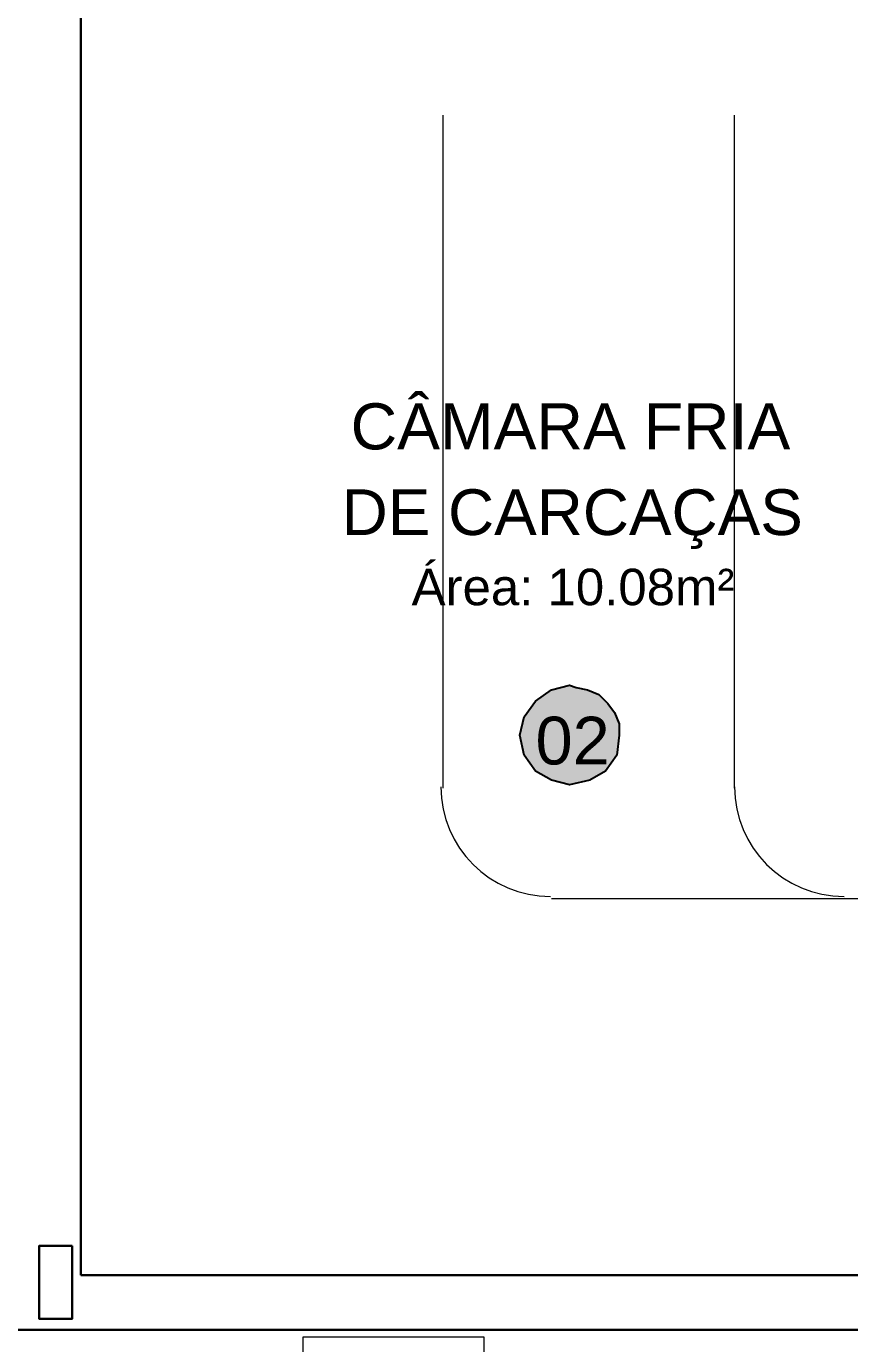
# Model space of a CAD drawing. Header units: millimetres. Extents: x 208330 to 208484, y 9278571 to 9278607.
# Drawn here: x 208416.843 to 208419.097, y 9278577.173 to 9278580.779 of the extents above; entities that cross this region are included whole.
import ezdxf

# ---------------------------------------------------------------- set-up
doc = ezdxf.new("R2010")
doc.units = ezdxf.units.MM
doc.header["$LTSCALE"] = 0.2
doc.header["$MEASUREMENT"] = 0
doc.layers.add('A-COTAS', color=7, linetype='Continuous', lineweight=5, true_color=0xc70000)
doc.layers.add('A-ESTRUTURA', color=164, linetype='Continuous', lineweight=30)
doc.layers.add('A-PAREDE', color=5, linetype='Continuous', lineweight=30)
doc.layers.add('PDF_Equip1020', color=7, linetype='Continuous', true_color=0x7a7a7a)
doc.layers.add('PDF_EQUIPAMENTOS', color=7, linetype='Continuous', true_color=0x7a7a7a)
doc.layers.add('PDF_Text', color=7, linetype='Continuous')
doc.styles.add('PDF Arial', font='arial.ttf')

# ---------------------------------------------------------------- blocks, each defined once
blk = doc.blocks.new('PILARETES')
at = {"layer": 'A-ESTRUTURA'}
blk.add_lwpolyline([(-17.995, -5.675), (-17.905, -5.675), (-17.905, -5.875), (-17.995, -5.875)], close=True, dxfattribs=at)
blk = doc.blocks.new('galpao')
at = {"layer": 'A-PAREDE'}
for p, q in [((208297.9626, 9278577.361), (208297.9626, 9278580.961)), ((208300.7626, 9278577.361), (208297.9626, 9278577.361)), ((208300.9126, 9278577.211), (208295.8876, 9278577.211))]:
    blk.add_line(p, q, dxfattribs=at)
at = {"layer": 'A-COTAS', "xscale": -1}
blk.add_blockref('PILARETES', (208279.9436, 9278583.116), dxfattribs=at)
blk = doc.blocks.new('ARQ GALPAO TGOV')
at = {"layer": 'PDF_Text', "true_color": 0x636466}
h = blk.add_hatch(color=251, dxfattribs=at)
h.dxf.hatch_style = 1
h.paths.add_polyline_path([(6.8011, 3.445), (6.7887, 3.3893), (6.764, 3.346), (6.7207, 3.3213), (6.6651, 3.309), (6.6156, 3.3213), (6.5724, 3.346), (6.5414, 3.3893), (6.5291, 3.445), (6.5414, 3.4944), (6.5724, 3.5377), (6.6156, 3.5686), (6.6651, 3.5748), (6.6836, 3.5748), (6.7146, 3.5686), (6.7455, 3.5563), (6.7702, 3.5315), (6.7887, 3.5068), (6.7949, 3.4759)])
h.paths.add_polyline_path([(6.7133, 0.8007), (6.7071, 0.7451), (6.6762, 0.7018), (6.633, 0.6771), (6.5773, 0.6647), (6.5279, 0.6771), (6.4846, 0.7018), (6.4537, 0.7451), (6.4413, 0.8007), (6.4537, 0.8502), (6.4846, 0.8935), (6.5279, 0.9244), (6.5773, 0.9367), (6.5959, 0.9306), (6.6268, 0.9244), (6.6577, 0.912), (6.6824, 0.8873), (6.701, 0.8626), (6.7133, 0.8316)])
at = {"layer": 'PDF_Equip1020', "lineweight": 5}
blk.add_lwpolyline([(5.8486, -0.9954), (5.8486, -0.847), (6.3431, -0.847), (6.3431, -0.9954)], close=True, dxfattribs=at)
at = {"layer": 'PDF_EQUIPAMENTOS', "lineweight": 5}
for points in [[(6.2319, 0.6553), (6.2319, 2.4977)], [(7.0294, 0.6553), (7.0294, 2.4977)], [(8.1979, 0.3524), (6.5286, 0.3524)]]:
    blk.add_lwpolyline(points, dxfattribs=at)
for centre in [(6.5255, 0.6584), (7.3292, 0.6584)]:
    blk.add_arc(centre, 0.2998, 180, 270, dxfattribs=at)
at = {"layer": 'PDF_Text'}
blk.add_lwpolyline([(6.7133, 0.8007), (6.7071, 0.7451), (6.6762, 0.7018), (6.633, 0.6771), (6.5773, 0.6647), (6.5279, 0.6771), (6.4846, 0.7018), (6.4537, 0.7451), (6.4413, 0.8007), (6.4537, 0.8502), (6.4846, 0.8935), (6.5279, 0.9244), (6.5773, 0.9367), (6.5959, 0.9306), (6.6268, 0.9244), (6.6577, 0.912), (6.6824, 0.8873), (6.701, 0.8626), (6.7133, 0.8316)], close=True, dxfattribs=at)
at = {"layer": 'A-PAREDE', "color": 6}
blk.add_blockref('galpao', (-208292.7228, -9278578.0387), dxfattribs=at)
at = {"layer": 'PDF_Text', "attachment_point": 7, "style": 'PDF Arial'}
for s, insert, char_height in [('CÂMARA FRIA', (5.9784, 1.5808), 0.126118), ('DE CARCAÇAS', (5.9537, 1.3096), 0.125144), ('Área: 10.08m²', (6.1453, 1.1546), 0.099866), ('02', (6.4846, 0.7181), 0.1308)]:
    blk.add_mtext(s, dxfattribs=dict(at, insert=insert, char_height=char_height))

msp = doc.modelspace()

# ---------------------------------------------------------------- block references
at = {"color": 6}
msp.add_blockref('ARQ GALPAO TGOV', (208411.7521, 9278578.0387), dxfattribs=at)

doc.saveas('drawing.dxf')
